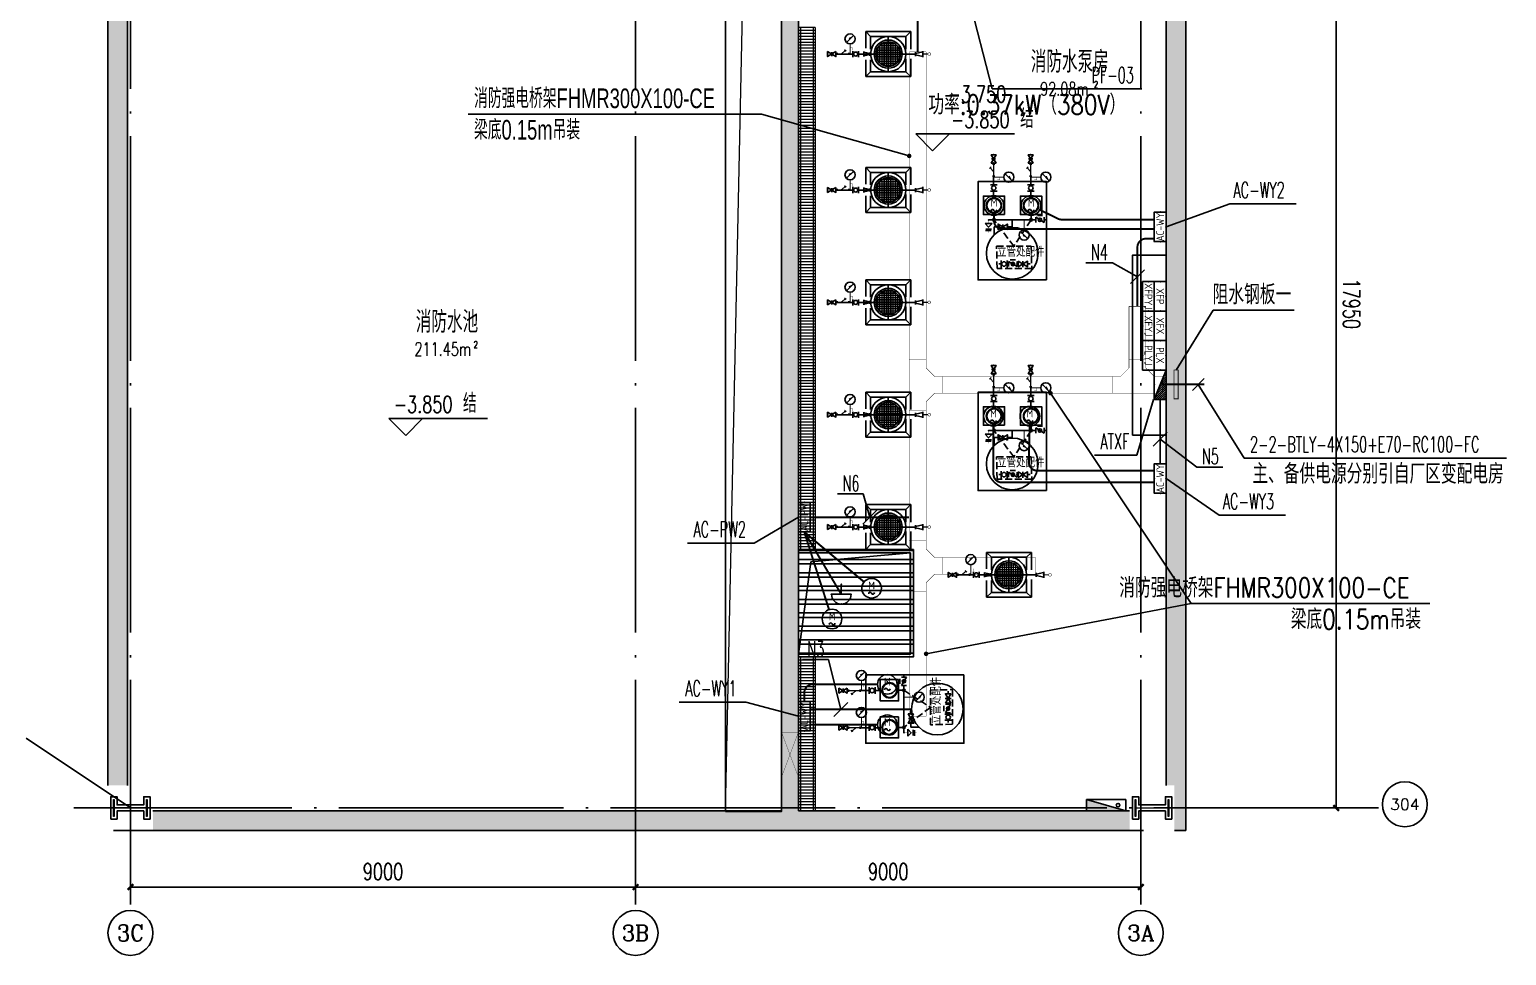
# Model space of a CAD drawing. Extents: x -1396510 to 1250330, y -1892470 to 1623980.
# Drawn here: x -118651 to -92340, y -1328750 to -1312267 of the extents above; entities that cross this region are included whole.
import ezdxf
from ezdxf.enums import TextEntityAlignment as Align

# ---------------------------------------------------------------- set-up
doc = ezdxf.new("R2010")
doc.units = 0
doc.header["$LTSCALE"] = 1000
doc.header["$MEASUREMENT"] = 0
for name, pattern in [('CONTINOUS', [0]), ('DASH', [0.35, 0.25, -0.1]), ('DOTE', [2.42, 2, -0.2, 0.02, -0.2])]:
    doc.linetypes.add(name, pattern=pattern)
doc.layers.get('Defpoints').update_dxf_attribs({"color": 210})
for name, color, linetype in [('0-辅助线', 1, 'Continuous'), ('A-AXIS-D', 1, 'Continuous'), ('A-AXIS-DOTE', 14, 'DOTE'), ('A-AXIS-DP', 126, 'Continuous'), ('A-HATCH-2', 251, 'Continuous'), ('A-WINDOW', 140, 'Continuous'), ('A-防火门窗', 1, 'Continuous'), ('AS-COLN', 6, 'Continuous'), ('CABLETRAY_DIM', 3, 'Continuous'), ('CABLETRAY_FIRE', 1, 'DASH'), ('DIM-照明', 3, 'Continuous'), ('DIM-箱柜', 3, 'Continuous'), ('EQUIP-动力', 3, 'Continuous'), ('EQUIP-箱柜', 3, 'Continuous'), ('EQUIP-通讯', 3, 'Continuous'), ('FM_ZF消防', 1, 'Continuous'), ('SB_ZF消火栓', 10, 'Continuous'), ('SB_ZF消火栓M', 10, 'Continuous'), ('SB_ZF消防', 1, 'Continuous'), ('WIRE-照明', 1, 'Continuous'), ('建-墙-填充', 8, 'Continuous'), ('建-标高', 3, 'Continuous')]:
    doc.layers.add(name, color=color, linetype=linetype)
doc.layers.add('A-WALL-HATCH', color=8, linetype='Continuous', lineweight=13)
doc.layers.add('S-col', color=2, linetype='Continuous', lineweight=0)
doc.layers.add('A-云线2', color=3, linetype='Continuous', plot=False)
doc.styles.add('_TCH_AXIS', font='COMPLEX', dxfattribs={"bigfont": 'GBCBIG'})
doc.styles.add('_TCH_DIM_T3', font='SIMPLEX', dxfattribs={"width": 0.705882, "bigfont": 'GBCBIG'})
doc.styles.add('_TEL_ATTDEF', font='GBENOR', dxfattribs={"width": 0.8, "height": 3, "bigfont": 'GBCBIG'})
doc.styles.add('_TEL_DIM', font='SIMPLEX', dxfattribs={"width": 0.8, "height": 3.5, "bigfont": 'HZTXT'})
doc.styles.add('A-AREA', font='SIMPLEX', dxfattribs={"bigfont": 'GBCBIG'})
doc.styles.add('A-DIM_T3', font='SIMPLEX', dxfattribs={"width": 0.705882, "bigfont": 'GBCBIG'})
doc.styles.add('A-STANDARD', font='SIMPLEX', dxfattribs={"bigfont": 'GBCBIG'})
doc.styles.add('HZTXT5', font='aa.shx', dxfattribs={"width": 0.7, "bigfont": 'hztxt.shx'})
doc.styles.get("Standard").update_dxf_attribs({"font": 'gbenor.shx', "bigfont": 'gbcbig.shx'})
doc.styles.add('TG_LINETYPE', font='SIMPLEX', dxfattribs={"width": 0.8, "height": 3, "bigfont": 'HZTXT'})
doc.linetypes.add('TG_X', pattern='A,1,-0.3,["X",TG_LINETYPE,S=0.1,R=0,X=-0.25,Y=-0.15],0', length=1.3)
doc.dimstyles.new('_TCH_ARCH&&100', dxfattribs={"dimtxt": 297.5, "dimasz": 100, "dimexe": 100, "dimexo": 100, "dimgap": 126.25, "dimtad": 1, "dimdec": 0, "dimzin": 0, "dimdsep": 46, "dimtxsty": '_TCH_DIM_T3', "dimblk": 'ARCHTICK', "dimcen": 0.09, "dimclrt": 7, "dimazin": 2, "dimtfac": 1, "dimtdec": 0, "dimtix": 1, "dimtmove": 2, "dimatfit": 3, "dimfxl": 0, "dimtolj": 1, "dimtzin": 0, "dimarcsym": 0})
doc.dimstyles.new('A-DIM&&100', dxfattribs={"dimtxt": 297.5, "dimasz": 100, "dimexe": 100, "dimexo": 100, "dimgap": 126.25, "dimtad": 1, "dimdec": 0, "dimzin": 0, "dimdsep": 46, "dimtxsty": 'A-DIM_T3', "dimblk": 'ARCHTICK', "dimcen": 0.09, "dimclrt": 7, "dimazin": 2, "dimtfac": 1, "dimtdec": 0, "dimtix": 1, "dimtmove": 2, "dimatfit": 3, "dimfxl": 0, "dimtolj": 1, "dimtzin": 0, "dimarcsym": 0})

# ---------------------------------------------------------------- blocks, each defined once
blk = doc.blocks.new('A$C5D961328')
at = {"layer": 'SB_ZF消火栓'}
blk.add_hatch(color=256, dxfattribs=at).paths.add_polyline_path([(0, 40), (700, 40), (700, 240)])
for p, q in [((700, 240), (0, 240)), ((0, 240), (0, 40)), ((700, 240), (0, 40)), ((0, 40), (700, 40)), ((700, 240), (700, 40))]:
    blk.add_line(p, q, dxfattribs=at)
at = {"layer": 'SB_ZF消火栓', "color": 1}
blk.add_circle((140, 140), 32.5, dxfattribs=at)
blk = doc.blocks.new('we42342343234')
at = {"layer": 'SB_ZF消火栓M', "xscale": -1}
blk.add_blockref('A$C5D961328', (-99120, 582579), dxfattribs=at)
blk = doc.blocks.new('$VALVE$00000597')
at = {"color": 0}
blk.add_line((-93, 357), (93, 543), dxfattribs=at)
blk.add_lwpolyline([(93, 543, 0, 50, 0), (-31, 456, 50, 50, 0)], format="xyseb", dxfattribs=at)
for points, const_width in [([(0, 300), (0, 0)], 30), ([(0, 182), (75, 182), (75, 107)], 7.5)]:
    blk.add_lwpolyline(points, dxfattribs=dict(at, const_width=const_width))
blk.add_circle((0, 450), 150, dxfattribs=at)
blk = doc.blocks.new('$VALVE$00000296')
at = {"color": 0}
for points in [[(-125, 72), (-125, -72), (125, 72), (125, -72), (-125, 72)], [(0, 60), (0, -64)]]:
    blk.add_lwpolyline(points, dxfattribs=at)
for p in [(-125, 0), (125, 0)]:
    blk.add_point(p, dxfattribs=at)
blk = doc.blocks.new('$VALVE$00000447')
at = {"color": 0}
for p, q in [((-82, 0), (-82, 90)), ((-82, 0), (-82, -90)), ((82, 0), (82, 90)), ((82, 0), (82, -90))]:
    blk.add_line(p, q, dxfattribs=at)
blk.add_circle((0, 0), 60.1, dxfattribs=at)
for p in [(-82, 0), (82, 0)]:
    blk.add_point(p, dxfattribs=at)
blk = doc.blocks.new('$VALVE$00000322')
at = {"color": 0}
for p, q in [((4, 216), (-102, 110)), ((-102, 110), (102, 110)), ((87, 272), (-81, 272)), ((-80, 317), (89, 317)), ((102, 110), (4, 216))]:
    blk.add_line(p, q, dxfattribs=at)
at = {"color": 0, "const_width": 8.96}
for points in [[(0, 0), (0, 110)], [(4, 216), (4, 377)]]:
    blk.add_lwpolyline(points, dxfattribs=at)
at = {"color": 0}
blk.add_point((0, 0), dxfattribs=at)
at = {"color": 0, "flags": 9}
for tag in ['YSIZE', 'XSIZE']:
    blk.add_attdef(tag, (0, 110), '', height=0.5, dxfattribs=at)
blk = doc.blocks.new('$VALVE$00000314')
at = {"color": 0}
for p, q in [((-125, -75), (-125, 75)), ((-125, 75), (125, -75)), ((-75, 125), (75, 125)), ((125, -75), (125, 75))]:
    blk.add_line(p, q, dxfattribs=at)
blk.add_circle((0, 0), 50, dxfattribs=at)
for p in [(-125, 0), (125, 0)]:
    blk.add_point(p, dxfattribs=at)
blk.add_solid([(0, 125), (0, 150), (75, 125)], dxfattribs=at)
blk = doc.blocks.new('$VALVE$00000295')
at = {"color": 0}
blk.add_lwpolyline([(-125, 72), (-125, -72), (125, 72), (125, -72), (-125, 72)], dxfattribs=at)
for p in [(-125, 0), (125, 0)]:
    blk.add_point(p, dxfattribs=at)
blk = doc.blocks.new('$VALVE$00000501')
for p, q in [((-175, 32), (-175, -32)), ((175, 32), (175, -32)), ((96, -77), (50, -123))]:
    blk.add_line(p, q)
at = {"const_width": 35}
for points in [[(-175, 0), (175, 0)], [(-52, 0), (73, -100)]]:
    blk.add_lwpolyline(points, dxfattribs=at)
for p in [(-175, -2), (175, -2)]:
    blk.add_point(p)
blk = doc.blocks.new('A$C6FBA1FAC')
at = {"layer": '0-辅助线', "color": 0, "linetype": 'DASH', "ltscale": 0.5}
blk.add_lwpolyline([(1160, 944), (1631, 639), (1160, 284)], dxfattribs=at)
blk.add_lwpolyline([(1631, 947), (2024, 957), (2024, 340), (1631, 330)], close=True, dxfattribs=at)
at = {"layer": 'SB_ZF消防', "color": 0, "linetype": 'TG_X', "ltscale": 0.5}
for p, q in [((1160, 1218), (1160, 1179)), ((170, 938), (150, 938)), ((538, 938), (380, 938)), ((736, 938), (646, 938)), ((1138, 944), (1065, 944)), ((1160, 1029), (1160, 967)), ((1160, 922), (1160, 608)), ((1946, 931), (1946, 883)), ((1160, 608), (1284, 608)), ((1160, 608), (1160, 307)), ((1284, 523), (1284, 608)), ((1946, 716), (1946, 695)), ((1946, 545), (1946, 519)), ((170, 278), (150, 278)), ((538, 278), (380, 278)), ((736, 278), (646, 278)), ((1138, 284), (1065, 284)), ((1284, 357), (1284, 287)), ((1426, 287), (1284, 287)), ((1946, 410), (1946, 372)), ((1160, 262), (1160, 189))]:
    blk.add_line(p, q, dxfattribs=at)
at = {"layer": 'SB_ZF消防', "color": 0, "linetype": 'CONTINOUS'}
blk.add_lwpolyline([(2229, 1220), (479, 1220), (479, 0), (2229, 0)], close=True, dxfattribs=at)
at = {"layer": 'SB_ZF消防', "color": 0, "linetype": 'CONTINOUS', "elevation": -9}
for points in [[(1065, 1134), (1065, 755), (736, 755), (736, 1134)], [(1065, 474), (1065, 95), (736, 95), (736, 474)]]:
    blk.add_lwpolyline(points, close=True, dxfattribs=at)
at = {"layer": 'SB_ZF消防', "color": 0}
for points in [[(1946, 799), (1893, 799)], [(1946, 799), (2000, 799)]]:
    blk.add_lwpolyline(points, dxfattribs=at)
at = {"layer": 'SB_ZF消防', "color": 0, "linetype": 'CONTINOUS'}
for centre, radius in [((903, 944, -9), 136), ((903, 944, -9), 126), ((1754, 610), 460), ((903, 284, -9), 136), ((903, 284, -9), 126)]:
    blk.add_circle(centre, radius, dxfattribs=at)
at = {"layer": 'SB_ZF消防', "color": 0, "linetype": 'TG_X'}
for centre in [(1160, 944), (1946, 799), (1160, 284)]:
    blk.add_circle(centre, 22.5, dxfattribs=at)
at = {"layer": 'FM_ZF消防', "color": 8, "yscale": 0.6, "zscale": 0.6}
for name, p, xscale, rotation in [('$VALVE$00000314', (1160, 1104), 0.6, 90.00000000000001), ('$VALVE$00000597', (1160, 821), -0.6, 270), ('$VALVE$00000314', (1946, 620), 0.6, 90), ('$VALVE$00000322', (1160, 189), 0.6, 269.9999999999999)]:
    blk.add_blockref(name, p, dxfattribs=dict(at, xscale=xscale, rotation=rotation))
at = {"layer": 'SB_ZF消防', "color": 8, "extrusion": (0, 0, -1), "xscale": -0.6000000000058208, "yscale": 0.6000000000058208, "zscale": -0.6000000000058208}
for p in [(-401, 938), (-401, 278)]:
    blk.add_blockref('$VALVE$00000597', p, dxfattribs=at)
at = {"layer": 'SB_ZF消防', "color": 8, "linetype": 'ByBlock', "xscale": -0.6000000000058208, "yscale": 0.6000000000058208, "zscale": 0.6000000000058208}
for p in [(75, 938), (75, 278)]:
    blk.add_blockref('$VALVE$00000296', p, dxfattribs=at)
at = {"layer": 'SB_ZF消防', "color": 0, "linetype": 'Continuous', "xscale": 0.6, "yscale": -0.6, "zscale": 0.6, "rotation": 180.016219414936}
for p in [(275, 938), (275, 278)]:
    blk.add_blockref('$VALVE$00000501', p, dxfattribs=at)
at = {"layer": 'SB_ZF消防', "color": 8, "extrusion": (0, 0, -1)}
for name, p, xscale, yscale, zscale, rotation in [('$VALVE$00000447', (-592, 940), -0.6655000007060895, 0.6655000007060895, -0.6655000007060895, 359.9823166399769), ('$VALVE$00000295', (-1946, 799), -0.6655000007060895, 0.6655000007060895, -0.6655000007060895, 269.9823166399769), ('$VALVE$00000447', (-592, 280), -0.6655000007060895, 0.6655000007060895, -0.6655000007060895, 359.9823166399769), ('$VALVE$00000296', (-1284, 440, -9), -0.6655000019456798, 0.6655000019456798, -0.6655000019456798, 89.98231664000984), ('$VALVE$00000447', (-1946, 464), -0.6655000007060895, 0.6655000007060895, -0.6655000007060895, 269.9823166399769)]:
    blk.add_blockref(name, p, dxfattribs=dict(at, xscale=xscale, yscale=yscale, zscale=zscale, rotation=rotation))
at = {"layer": 'SB_ZF消防', "color": 0, "linetype": 'CONTINOUS'}
blk.add_text('立管处配件', height=168.8, rotation=90, dxfattribs=at).set_placement((1816, 340))
blk = doc.blocks.new('$VALVE$00000486')
at = {"color": 0}
for p, q in [((90, 55), (-90, 16)), ((-90, -48), (-90, 48)), ((90, 72), (90, -72)), ((90, 72), (90, -72)), ((90, -72), (90, 72)), ((90, -55), (-90, -16))]:
    blk.add_line(p, q, dxfattribs=at)
for p in [(-90, 0), (90, 0)]:
    blk.add_point(p, dxfattribs=at)
blk = doc.blocks.new('A$C601508C6')
at = {"layer": 'SB_ZF消防', "linetype": 'ByBlock'}
h = blk.add_hatch(dxfattribs=at)
h.set_pattern_fill('SQUARE', color=0, scale=12.5, angle=-270, style=0)
h.set_pattern_definition([(90, (136137.827, -172778.786), (-19.84375, -5e-09), [19.84375, -19.84375]), (180, (136137.827, -172778.786), (5e-09, -19.84375), [19.84375, -19.84375])])
edge = h.paths.add_edge_path()
edge.add_ellipse((1081, 400), major_axis=(-155, -155), ratio=1, start_angle=135, end_angle=315)
edge.add_ellipse((1081, 400), major_axis=(-155, -155), ratio=1, start_angle=-45, end_angle=135)
at = {"layer": 'SB_ZF消防', "color": 0, "linetype": 'ByBlock'}
for p, q in [((681, 800), (681, 505)), ((768, 712), (681, 800)), ((1481, 800), (681, 800)), ((1393, 712), (1481, 800)), ((1481, 490), (1481, 800)), ((768, 712), (768, 490)), ((768, 712), (1393, 712)), ((1081, 87), (1081, 712)), ((1393, 490), (1393, 712)), ((1568, 400), (643, 400)), ((681, 297), (681, 0)), ((768, 297), (768, 87)), ((1393, 87), (1393, 318)), ((1481, 0), (1481, 318)), ((768, 87), (681, 0)), ((768, 87), (1393, 87)), ((1481, 0), (1393, 87)), ((1481, 0), (681, 0))]:
    blk.add_line(p, q, dxfattribs=at)
at = {"layer": 'SB_ZF消防', "color": 0, "linetype": 'ByBlock', "ltscale": 0.5}
for p, q in [((453, 400), (150, 400)), ((647, 400), (551, 400)), ((756, 400), (831, 400))]:
    blk.add_line(p, q, dxfattribs=at)
at = {"layer": 'SB_ZF消防', "color": 0, "linetype": 'ByBlock', "const_width": 22.5}
for points in [[(1399, 400), (1566, 400)], [(1701, 400), (1788, 400)]]:
    blk.add_lwpolyline(points, dxfattribs=at)
at = {"layer": 'SB_ZF消防', "color": 0, "linetype": 'ByBlock', "const_width": 7.5}
blk.add_lwpolyline([(1813, 375, 1), (1813, 425, 1), (1813, 375, 1)], format="xyb", dxfattribs=at)
at = {"layer": 'SB_ZF消防', "color": 0, "linetype": 'ByBlock'}
for radius in [313, 250, 219]:
    blk.add_circle((1081, 400), radius, dxfattribs=at)
at = {"layer": 'SB_ZF消防', "color": 8, "linetype": 'ByBlock', "extrusion": (0, 0, -1), "xscale": -0.6000000000058209, "yscale": 0.6000000000058209, "zscale": -0.6000000000058209}
blk.add_blockref('$VALVE$00000597', (-401, 400), dxfattribs=at)
at = {"layer": 'SB_ZF消防', "color": 8, "linetype": 'ByBlock', "xscale": -0.6000000000058209, "yscale": 0.6000000000058209, "zscale": 0.6000000000058208}
for name, p in [('$VALVE$00000296', (75, 400)), ('$VALVE$00000447', (502, 400)), ('$VALVE$00000486', (701, 400))]:
    blk.add_blockref(name, p, dxfattribs=at)
at = {"layer": 'SB_ZF消防', "color": 0, "linetype": 'ByBlock', "xscale": 0.6, "yscale": -0.6, "zscale": 0.6}
blk.add_blockref('$VALVE$00000501', (274, 403), dxfattribs=at)
at = {"layer": 'SB_ZF消防', "color": 8, "linetype": 'ByBlock', "xscale": -0.7500000000000002, "yscale": 0.7500000000000002, "zscale": 0.75, "rotation": 180}
blk.add_blockref('$VALVE$00000486', (1633, 400), dxfattribs=at)
blk = doc.blocks.new('_ArchTick')
at = {"color": 0, "linetype": 'ByBlock', "const_width": 0.4}
blk.add_lwpolyline([(-0.5, -0.5), (0.5, 0.5)], dxfattribs=at)
blk = doc.blocks.new('*D5827')
at = {"layer": 'A-AXIS-D', "color": 0, "lineweight": -2, "transparency": 16777216}
for p, q in [((196000, -38700), (196000, -39558)), ((205000, -38700), (205000, -39558)), ((196000, -39458), (205000, -39458))]:
    blk.add_line(p, q, dxfattribs=at)
at = {"layer": 'Defpoints', "color": 0, "transparency": 16777216}
for p in [(196000, -38600), (205000, -38600), (205000, -39458)]:
    blk.add_point(p, dxfattribs=at)
at = {"layer": 'A-AXIS-D', "color": 0, "lineweight": -2, "transparency": 16777216, "xscale": 100, "yscale": 100, "zscale": 100, "rotation": 180}
blk.add_blockref('_ArchTick', (196000, -39458), dxfattribs=at)
at = {"layer": 'A-AXIS-D', "color": 0, "lineweight": -2, "transparency": 16777216, "xscale": 100, "yscale": 100, "zscale": 100}
blk.add_blockref('_ArchTick', (205000, -39458), dxfattribs=at)
at = {"layer": 'A-AXIS-D', "color": 7, "transparency": 16777216, "insert": (200500, -39183), "char_height": 297.5, "attachment_point": 5, "style": '_TCH_DIM_T3'}
blk.add_mtext('\\A1;9000', dxfattribs=at)
blk = doc.blocks.new('*D5828')
at = {"layer": 'A-AXIS-D', "color": 0, "lineweight": -2, "transparency": 16777216}
for p, q in [((205000, -38700), (205000, -39558)), ((214000, -38700), (214000, -39558)), ((205000, -39458), (214000, -39458))]:
    blk.add_line(p, q, dxfattribs=at)
at = {"layer": 'Defpoints', "color": 0, "transparency": 16777216}
for p in [(205000, -38600), (214000, -38600), (214000, -39458)]:
    blk.add_point(p, dxfattribs=at)
at = {"layer": 'A-AXIS-D', "color": 0, "lineweight": -2, "transparency": 16777216, "xscale": 100, "yscale": 100, "zscale": 100, "rotation": 180}
blk.add_blockref('_ArchTick', (205000, -39458), dxfattribs=at)
at = {"layer": 'A-AXIS-D', "color": 0, "lineweight": -2, "transparency": 16777216, "xscale": 100, "yscale": 100, "zscale": 100}
blk.add_blockref('_ArchTick', (214000, -39458), dxfattribs=at)
at = {"layer": 'A-AXIS-D', "color": 7, "transparency": 16777216, "insert": (209500, -39183), "char_height": 297.5, "attachment_point": 5, "style": '_TCH_DIM_T3'}
blk.add_mtext('\\A1;9000', dxfattribs=at)
blk = doc.blocks.new('*D5856')
at = {"layer": 'A-AXIS-D', "color": 0, "lineweight": -2, "transparency": 16777216}
for p, q in [((216564, -20100), (217580, -20100)), ((217480, -20100), (217480, -38050)), ((216564, -38050), (217580, -38050))]:
    blk.add_line(p, q, dxfattribs=at)
at = {"layer": 'Defpoints', "color": 0, "transparency": 16777216}
for p in [(216464, -20100), (216464, -38050), (217480, -38050)]:
    blk.add_point(p, dxfattribs=at)
at = {"layer": 'A-AXIS-D', "color": 0, "lineweight": -2, "transparency": 16777216, "xscale": 100, "yscale": 100, "zscale": 100}
for p, rotation in [((217480, -20100), 90), ((217480, -38050), 270)]:
    blk.add_blockref('_ArchTick', p, dxfattribs=dict(at, rotation=rotation))
at = {"layer": 'A-AXIS-D', "color": 7, "transparency": 16777216, "insert": (217755, -29075), "char_height": 297.5, "attachment_point": 5, "rotation": 270, "style": 'A-DIM_T3'}
blk.add_mtext('\\A1;17950', dxfattribs=at)
blk = doc.blocks.new('_FZH')
at = {"layer": 'A-HATCH-2'}
blk.add_lwpolyline([(-0.437, -0.25), (-0.437, 0.25), (-0.297, 0.25), (-0.297, 0.067), (0.298, 0.067), (0.298, 0.25), (0.438, 0.25), (0.438, -0.25), (0.298, -0.25), (0.298, -0.068), (-0.297, -0.068), (-0.297, -0.25)], close=True, dxfattribs=at)
at = {"layer": 'S-col'}
blk.add_lwpolyline([(-0.375, -0.188), (-0.375, 0.187), (-0.36, 0.187), (-0.36, 0.005), (0.36, 0.005), (0.36, 0.187), (0.375, 0.187), (0.375, -0.188), (0.36, -0.188), (0.36, -0.005), (-0.36, -0.005), (-0.36, -0.188)], close=True, dxfattribs=at)
blk = doc.blocks.new('$LinePat$饰面砖')
at = {"color": 0}
for p, q in [((0, 0), (70, 0)), ((0, 0), (0, -100)), ((17.5, 0), (17.5, -100)), ((35, 0), (35, -100)), ((52.5, 0), (52.5, -100)), ((70, 0), (70, -100)), ((0, -100), (70, -100))]:
    blk.add_line(p, q, dxfattribs=at)
at = {"color": 0, "linetype": 'DASH'}
for p, q in [((0, -12.5), (70, -12.5)), ((0, -87.5), (70, -87.5))]:
    blk.add_line(p, q, dxfattribs=at)
blk = doc.blocks.new('*X124')
at = {"color": 0}
for p, q in [((-247, 0), (-246, 2)), ((-212, 0), (-187, 25)), ((-177, 0), (-128, 49)), ((-141, 0), (-69, 72)), ((-106, 0), (-10, 96)), ((-71, 0), (49, 120)), ((-35, 0), (108, 143)), ((0, 0), (167, 167)), ((35, 0), (226, 190)), ((71, 0), (250, 179)), ((106, 0), (250, 144)), ((141, 0), (250, 109)), ((177, 0), (250, 73)), ((212, 0), (250, 38)), ((247, 0), (250, 3))]:
    blk.add_line(p, q, dxfattribs=at)
blk = doc.blocks.new('$equip$00002939')
for p, q in [((-0.75, 0.6), (-0.75, 0)), ((0.75, 0.6), (-0.75, 0.6)), ((-0.75, 0), (0.75, 0.6)), ((-0.75, 0), (0.75, 0)), ((0.75, 0), (0.75, 0.6))]:
    blk.add_line(p, q)
at = {"const_width": 0.0571}
blk.add_lwpolyline([(-0.75, 0.6), (-0.75, 0), (0.75, 0), (0.75, 0.6), (-0.75, 0.6), (-0.75, 0)], dxfattribs=at)
for p in [(-0.75, 0.3), (0, 0.6), (0, 0), (0.75, 0.3)]:
    blk.add_point(p)
blk.add_solid([(-0.75, 0), (0.75, 0), (0.75, 0.6)])
at = {"xscale": 0.00300000000061118, "yscale": 0.00300000000061118, "zscale": 0.00300000000061118}
blk.add_blockref('*X124', (0, 0), dxfattribs=at)
at = {"color": 7, "style": '_TEL_DIM', "flags": 1}
for tag in ['A', 'REMARK']:
    blk.add_attdef(tag, text='', height=0.00002, dxfattribs=at).set_placement((0, 0), align=Align.MIDDLE_CENTER)
blk = doc.blocks.new('$equip$00002702')
for p, q in [((-0.75, 0.6), (-0.75, 0)), ((0.75, 0.6), (-0.75, 0.6)), ((-0.75, 0), (0.75, 0)), ((0.75, 0), (0.75, 0.6))]:
    blk.add_line(p, q)
at = {"const_width": 0.04}
blk.add_lwpolyline([(-0.75, 0.6), (-0.75, 0), (0.75, 0), (0.75, 0.6), (-0.75, 0.6), (-0.75, 0)], dxfattribs=at)
for p in [(-0.75, 0.3), (0, 0.6), (0, 0), (0.75, 0.3)]:
    blk.add_point(p)
at = {"color": 7}
blk.add_attdef('$TEXT$', text='', height=0.5, dxfattribs=at).set_placement((0, 0.3), align=Align.MIDDLE_CENTER)
at = {"color": 7, "style": '_TEL_DIM', "flags": 1}
for tag in ['A', 'REMARK']:
    blk.add_attdef(tag, text='', height=0.00002, dxfattribs=at).set_placement((0, 0), align=Align.MIDDLE_CENTER)
blk = doc.blocks.new('$equip$00002708')
for p, q in [((-0.75, 0.6), (-0.75, 0)), ((0.75, 0.6), (-0.75, 0.6)), ((-0.75, 0), (0.75, 0)), ((0.75, 0), (0.75, 0.6))]:
    blk.add_line(p, q)
at = {"const_width": 0.0571}
blk.add_lwpolyline([(-0.75, 0.6), (-0.75, 0), (0.75, 0), (0.75, 0.6), (-0.75, 0.6), (-0.75, 0)], dxfattribs=at)
for p in [(-0.75, 0.3), (0, 0.6), (0, 0), (0.75, 0.3)]:
    blk.add_point(p)
at = {"color": 7, "style": '_TEL_DIM', "flags": 1}
for tag in ['REMARK', 'A']:
    blk.add_attdef(tag, text='', height=0.4, dxfattribs=at).set_placement((0, 0), align=Align.MIDDLE_CENTER)
at = {"color": 7, "style": '_TEL_DIM'}
blk.add_attdef('$TEXT$', text='', height=0.4, dxfattribs=at).set_placement((0, 0.3), align=Align.MIDDLE_CENTER)
blk = doc.blocks.new('$equip$00002557')
for p, q in [((-0.5, 0.5), (0.5, 0.5)), ((0, 0), (0, 0.5))]:
    blk.add_line(p, q)
at = {"const_width": 0.0571}
blk.add_lwpolyline([(0, 0.5), (0, 0)], dxfattribs=at)
blk.add_arc((0, 0.5), 0.5, 0, 180)
for p in [(0, 1), (-0.5, 0.5), (0, 0), (0.5, 0.5)]:
    blk.add_point(p)
at = {"color": 7, "style": '_TEL_DIM', "flags": 1}
blk.add_attdef('A', text='', height=0.00002, dxfattribs=at).set_placement((0, 0), align=Align.MIDDLE_CENTER)
blk = doc.blocks.new('$equip$00002875')
at = {"const_width": 0.0571}
blk.add_lwpolyline([(0, 0.5, -1), (0, -0.5, -1), (0, 0.5, 0.021884)], format="xyb", dxfattribs=at)
blk.add_circle((0, 0), 0.5)
for centre, radius, start, end in [((-0.073, -0.273), 0.0768, 17.22719, 184.21643), ((0.073, -0.227), 0.0769, 197.25914, 5.11794)]:
    blk.add_arc(centre, radius, start, end)
at = {"color": 7, "style": '_TEL_DIM'}
blk.add_attdef('$TEXT$', text='', height=0.4, dxfattribs=at).set_placement((0.001, 0.137), align=Align.MIDDLE_CENTER)
at = {"color": 7, "style": '_TEL_DIM', "flags": 1}
for tag in ['A', 'REMARK']:
    blk.add_attdef(tag, text='', height=0.00002, dxfattribs=at).set_placement((0, 0), align=Align.MIDDLE_CENTER)
blk = doc.blocks.new('世赫3#厂房一层0821')
at = {"layer": 'A-HATCH-2'}
h = blk.add_hatch(dxfattribs=at)
h.set_pattern_fill('ANSI32', color=8, scale=50, angle=135)
h.set_pattern_definition([(180, (381554.18, -893630.89), (-1e-14, -238.125), []), (180, (381474.8, -893551.5), (-1e-14, -238.125), [])])
h.paths.add_polyline_path([(209950, -33450.9), (207900, -33455.9), (207900, -35365.9), (209950, -35360.9)])
at = {"layer": '建-墙-填充'}
for points in [[(214450, -37650), (214600, -37650), (214600, -38450), (214800, -38450), (214800, -19700.1), (214600, -19700.1), (214600, -20500.1), (214450, -20500.1)], [(195600, -37650), (195950, -37650), (195950, -20500.1), (195600, -20500.1)], [(207900, -22990), (207600, -22990), (207600, -38100.9), (207750, -38217.6), (207900, -38100.9)], [(196400, -38100.9), (196400, -38450), (195700.6, -38450), (195700, -38450.9), (207750, -38450.9), (207750, -38217.6), (207600, -38100.9)], [(214050, -38450), (213800, -38450), (213800, -38100.9), (207900, -38100.9), (207750, -38217.6), (207750, -38450.9), (214050, -38450.9)]]:
    blk.add_hatch(color=256, dxfattribs=at).paths.add_polyline_path(points)
at = {"layer": 'A-AXIS-D'}
for centre in [(218703.7, -37985.7), (196000, -40276.3), (205000, -40276.3), (214000, -40276.3)]:
    blk.add_circle(centre, 400, dxfattribs=at)
at = {"layer": 'A-AXIS-DOTE', "color": 8, "ltscale": 2}
for p, q in [((165996, -17950), (196000, -38050)), ((218234.2, -38050), (194994.2, -38050))]:
    blk.add_line(p, q, dxfattribs=at)
for points in [[(196000, -39770), (196000, -16810)], [(205000, -39770), (205000, -16810)], [(214000, -39770), (214000, -16810)]]:
    blk.add_lwpolyline(points, dxfattribs=at)
at = {"layer": 'A-AXIS-DP', "color": 8}
blk.add_lwpolyline([(207900, -33450.9), (209950, -33450.9), (209950, -35360.9), (207900, -35360.9)], close=True, dxfattribs=at)
at = {"layer": 'A-HATCH-2', "color": 8}
blk.add_lwpolyline([(207900, -35310.9), (208124.2, -33670.9), (209900, -33510.9)], dxfattribs=at)
at = {"layer": 'A-WALL-HATCH'}
blk.add_lwpolyline([(206600, -38110.9), (206917.9, -23317.7), (207600, -23100)], dxfattribs=at)
at = {"layer": 'A-WINDOW', "color": 8}
blk.add_lwpolyline([(209950, -33450.9), (207900, -33455.9), (207900, -35365.9), (209950, -35360.9)], close=True, dxfattribs=at)
at = {"layer": 'A-WINDOW', "color": 8, "const_width": 5}
blk.add_lwpolyline([(207600, -37500), (207900, -37500), (207900, -36700), (207600, -36700)], close=True, dxfattribs=at)
for points in [[(207600, -36700), (207900, -37500)], [(207600, -37500), (207900, -36700)]]:
    blk.add_lwpolyline(points, dxfattribs=at)
at = {"layer": 'AS-COLN', "color": 8}
for p, q in [((214800, -19700.1), (214800, -38450)), ((195600, -20500.1), (195600, -37650)), ((195950, -20500.1), (195950, -37650)), ((214450, -20500.1), (214450, -37650)), ((207600, -22990), (207600, -38100.9)), ((207900, -22990), (207900, -38100.9)), ((207600, -38100.9), (196400, -38100.9)), ((213800, -38100.9), (207900, -38100.9)), ((195700, -38450.9), (195700.6, -38450)), ((207750, -38450.9), (195700, -38450.9)), ((214050, -38450.9), (207750, -38450.9)), ((214050, -38450.9), (214050, -38450)), ((214800, -38450), (214600, -38450))]:
    blk.add_line(p, q, dxfattribs=at)
for points in [[(206600, -38110.9), (207600, -38110.9), (207600, -23100), (206600, -23100)], [(209900, -33510.9), (207900, -33510.9), (207900, -35310.9), (209900, -35310.9)]]:
    blk.add_lwpolyline(points, close=True, dxfattribs=at)
at = {"layer": '建-标高', "color": 8}
for p, q in [((210290, -26350), (209990, -26050)), ((209990, -26050), (211750, -26050)), ((210290, -26350), (210590, -26050)), ((200903.6, -31420), (200603.6, -31120)), ((200603.6, -31120), (202363.6, -31120)), ((200903.6, -31420), (201203.6, -31120))]:
    blk.add_line(p, q, dxfattribs=at)
at = {"layer": 'A-WALL-HATCH', "yscale": 3, "zscale": 3}
for p, xscale, rotation in [((208200, -24156.7), 3.019102133014555, 270.0001690309123), ((208200, -24368), 3.019102133014555, 270.0001690309123), ((208200, -24579.4), 3.019102133014555, 270.0001690309123), ((208200, -24790.7), 3.019102133014555, 270.0001690309123), ((208200, -25002), 3.019102133014555, 270.0001690309123), ((208200, -25213.4), 3.019102133014555, 270.0001690309123), ((208200, -25424.7), 3.019102133014555, 270.0001690309123), ((208200, -25636), 3.019102133014555, 270.0001690309123), ((208200, -25847.4), 3.019102133014555, 270.0001690309123), ((208200, -26058.7), 3.019102133014555, 270.0001690309123), ((208200, -26270.1), 3.019102133014555, 270.0001690309123), ((208200, -26481.4), 3.019102133014555, 270.0001690309123), ((208200, -26692.7), 3.019102133014555, 270.0001690309123), ((208200, -26904.1), 3.019102133014555, 270.0001690309123), ((208200, -27115.4), 3.019102133014555, 270.0001690309123), ((208200, -27326.7), 3.019102133014555, 270.0001690309123), ((208200, -27538.1), 3.019102133014555, 270.0001690309123), ((208200, -27749.4), 3.019102133014555, 270.0001690309123), ((208200, -27960.8), 3.019102133014555, 270.0001690309123), ((208200, -28172.1), 3.019102133014555, 270.0001690309123), ((208200, -28383.4), 3.019102133014555, 270.0001690309123), ((208200, -28594.8), 3.019102133014555, 270.0001690309123), ((208200, -28806.1), 3.019102133014555, 270.0001690309123), ((208200, -29017.4), 3.019102133014555, 270.0001690309123), ((208200, -29228.8), 3.019102133014555, 270.0001690309123), ((208200, -29440.1), 3.019102133014555, 270.0001690309123), ((208200, -29651.5), 3.019102133014555, 270.0001690309123), ((208200, -29862.8), 3.019102133014555, 270.0001690309123), ((208200, -30074.1), 3.019102133014555, 270.0001690309123), ((208200, -30285.5), 3.019102133014555, 270.0001690309123), ((208200, -30496.8), 3.019102133014555, 270.0001690309123), ((208200, -30708.1), 3.019102133014555, 270.0001690309123), ((208200, -30919.5), 3.019102133014555, 270.0001690309123), ((208200, -31130.8), 3.019102133014555, 270.0001690309123), ((208200, -31342.1), 3.019102133014555, 270.0001690309123), ((208200, -31553.5), 3.019102133014555, 270.0001690309123), ((208200, -31764.8), 3.019102133014555, 270.0001690309123), ((208200, -31976.2), 3.019102133014555, 270.0001690309123), ((208200, -32187.5), 3.019102133014555, 270.0001690309123), ((208200, -32398.8), 3.019102133014555, 270.0001690309123), ((208200, -32610.2), 3.019102133014555, 270.0001690309123), ((208200, -32821.5), 3.019102133014555, 270.0001690309123), ((208200, -33032.8), 3.019102133014555, 270.0001690309123), ((208200, -33244.2), 3.019102133014555, 270.0001690309123), ((208200, -35365.5), 3.005896639420585, 270.0001690309121), ((208200, -35575.9), 3.005896639420585, 270.0001690309121), ((208200, -35786.3), 3.005896639420585, 270.0001690309121), ((208200, -35996.8), 3.005896639420585, 270.0001690309121), ((208200, -36207.2), 3.005896639420585, 270.0001690309121), ((208200, -36417.6), 3.005896639420585, 270.0001690309121), ((208200, -36628), 3.005896639420585, 270.0001690309121), ((208200, -36838.4), 3.005896639420585, 270.0001690309121), ((208200, -37048.8), 3.005896639420585, 270.0001690309121), ((208200, -37259.2), 3.005896639420585, 270.0001690309121), ((208200, -37469.6), 3.005896639420585, 270.0001690309121), ((208200, -37680.1), 3.005896639420585, 270.0001690309121), ((208200, -37890.5), 3.005896639420585, 270.0001690309121)]:
    blk.add_blockref('$LinePat$饰面砖', p, dxfattribs=dict(at, xscale=xscale, rotation=rotation))
at = {"layer": 'AS-COLN', "color": 8, "xscale": 800, "yscale": 800, "zscale": 800}
for p in [(196000, -38050), (214200, -38050)]:
    blk.add_blockref('_FZH', p, dxfattribs=at)
at = {"layer": 'SB_ZF消火栓'}
blk.add_blockref('we42342343234', (312854.2, -620720), dxfattribs=at)
at = {"layer": 'SB_ZF消防', "color": 8}
for name, p in [('A$C601508C6', (208419.2, -25030)), ('A$C601508C6', (208419.2, -27450)), ('A$C601508C6', (208419.2, -29450)), ('A$C601508C6', (208419.2, -31450)), ('A$C601508C6', (208419.2, -33450)), ('A$C601508C6', (210569.2, -34300)), ('A$C6FBA1FAC', (208621.1, -36900))]:
    blk.add_blockref(name, p, dxfattribs=at)
at = {"layer": 'SB_ZF消防', "color": 8, "rotation": 270}
for p in [(211100, -26420.9), (211100, -30171.1)]:
    blk.add_blockref('A$C6FBA1FAC', p, dxfattribs=at)
at = {"layer": 'A-AXIS-D', "color": 7, "style": '_TCH_AXIS'}
for s, height, p, p2 in [('304', 199.75, (218442.2, -38085.6), (218965.3, -38085.6)), ('3C', 294.28, (195761.8, -40423.4), (196238.2, -40423.4)), ('3B', 282.17, (204758.1, -40417.3), (205241.9, -40417.3)), ('3A', 276.42, (213756.5, -40414.5), (214243.5, -40414.5))]:
    blk.add_text(s, height=height, dxfattribs=at).set_placement(p, p2, align=Align.FIT)
at = {"layer": 'A-防火门窗', "color": 8, "style": 'A-AREA'}
for s, p in [('消防水泵房', (212039.7, -24960)), ('消防水池', (201083.9, -29590.1))]:
    blk.add_text(s, height=385.82, dxfattribs=at).set_placement(p)
at = {"layer": 'A-防火门窗', "color": 8, "style": 'A-AREA', "width": 0.705882}
for s, height, p in [('92.08m', 238, (212206.2, -25369.5)), ('2', 119, (213166.2, -25229.5)), ('211.45m', 238, (201059.8, -29999.6)), ('2', 119, (202115.8, -29859.6))]:
    blk.add_text(s, height=height, dxfattribs=at).set_placement(p)
at = {"layer": '建-标高', "color": 7, "style": 'A-STANDARD', "width": 0.705882}
for s, p in [('-3.750', (210560, -25490)), ('-3.850', (210620, -25945)), ('-3.850', (200694.2, -31015))]:
    blk.add_text(s, height=297.5, dxfattribs=at).set_placement(p)
at = {"layer": '建-标高', "color": 7, "style": 'A-STANDARD'}
for p in [(211850, -25945), (201924.2, -31015)]:
    blk.add_text('结', height=337.6, dxfattribs=at).set_placement(p)
at = {"layer": 'A-AXIS-D'}
dim = blk.add_linear_dim(base=(217480, -38050), p1=(216464.2, -20100), p2=(216464.2, -38050), angle=270, dimstyle='A-DIM&&100', dxfattribs=at)
dim.commit()
dim.dimension.update_dxf_attribs({"geometry": '*D5856', "text_midpoint": (217755, -29075), "dimtype": 161, "text_rotation": 270})
for base, p1, p2, picture, middle in [((205000, -39458), (196000, -38600), (205000, -38600), '*D5827', (200500, -39183)), ((214000, -39458), (205000, -38600), (214000, -38600), '*D5828', (209500, -39183))]:
    dim = blk.add_linear_dim(base=base, p1=p1, p2=p2, angle=0, dimstyle='_TCH_ARCH&&100', dxfattribs=at)
    dim.commit()
    dim.dimension.update_dxf_attribs({"geometry": picture, "text_midpoint": middle, "dimtype": 161})

msp = doc.modelspace()

# ---------------------------------------------------------------- linework, layer by layer
at = {"layer": 'CABLETRAY_DIM'}
for p, q in [((-105612.8, -1313771.4), (-110838.4, -1313771.4)), ((-102980, -1314517.5), (-105612.8, -1313771.4))]:
    msp.add_line(p, q, dxfattribs=at)
at = {"layer": 'CABLETRAY_DIM', "color": 1}
for p, q in [((-100462.2, -1318741.6), (-97959.8, -1322484.3)), ((-102680, -1323381.3), (-97959.8, -1322484.3)), ((-97959.8, -1322484.3), (-93707.8, -1322484.3))]:
    msp.add_line(p, q, dxfattribs=at)
at = {"layer": 'CABLETRAY_DIM', "const_width": 40}
msp.add_lwpolyline([(-102960.8, -1314522.9, 1), (-102999.2, -1314512, 1)], format="xyb", close=True, dxfattribs=at)
at = {"layer": 'CABLETRAY_DIM', "color": 1, "const_width": 40}
for points in [[(-100473.3, -1318725, 1), (-100451.1, -1318758.2, 1)], [(-102699.6, -1323385.1, 1), (-102660.4, -1323377.6, 1)]]:
    msp.add_lwpolyline(points, format="xyb", close=True, dxfattribs=at)
at = {"layer": 'CABLETRAY_FIRE', "const_width": 7.5}
for points in [[(-102980, -1318141.6), (-102980, -1312664)], [(-102980, -1312664), (-102680, -1312664)], [(-102680, -1312664), (-102680, -1318141.6)], [(-99064.1, -1317194), (-98764.1, -1317194)], [(-99064.1, -1318141.6), (-99064.1, -1317194)], [(-98764.1, -1317194), (-98764.1, -1318141.6)], [(-102680, -1318141.6), (-102980, -1318141.6)], [(-102980, -1318141.6), (-102980, -1319041.6)], [(-102680, -1318141.6), (-102980, -1318141.6)], [(-102680, -1318291.6), (-102680, -1318141.6)], [(-98764.1, -1318141.6), (-99064.1, -1318141.6)], [(-98764.1, -1318141.6), (-99064.1, -1318141.6)], [(-99064.1, -1318141.6), (-99064.1, -1318291.6)], [(-98764.1, -1318291.6), (-98764.1, -1318141.6)], [(-102530, -1318441.6), (-102680, -1318291.6)], [(-102380, -1318441.6), (-102530, -1318441.6)], [(-102380, -1318741.6), (-102380, -1318441.6)], [(-102380, -1318441.6), (-99364.1, -1318441.6)], [(-102380, -1318741.6), (-102380, -1318441.6)], [(-99214.1, -1318441.6), (-99364.1, -1318441.6)], [(-99364.1, -1318441.6), (-99364.1, -1318741.6)], [(-99364.1, -1318441.6), (-99364.1, -1318741.6)], [(-99064.1, -1318291.6), (-99214.1, -1318441.6)], [(-98614.1, -1318441.6), (-98764.1, -1318291.6)], [(-98464.1, -1318441.6), (-98614.1, -1318441.6)], [(-98464.1, -1318741.6), (-98464.1, -1318441.6)], [(-102680, -1318891.6), (-102530, -1318741.6)], [(-102680, -1319041.6), (-102680, -1318891.6)], [(-102530, -1318741.6), (-102380, -1318741.6)], [(-99364.1, -1318741.6), (-102380, -1318741.6)], [(-99364.1, -1318741.6), (-98464.1, -1318741.6)], [(-102980, -1321364), (-102980, -1319041.6)], [(-102980, -1319041.6), (-102680, -1319041.6)], [(-102980, -1319041.6), (-102680, -1319041.6)], [(-102680, -1319041.6), (-102680, -1321364)], [(-102980, -1321364), (-102980, -1322264)], [(-102680, -1321364), (-102980, -1321364)], [(-102680, -1321364), (-102980, -1321364)], [(-102680, -1321514), (-102680, -1321364)], [(-102530, -1321664), (-102680, -1321514)], [(-102380, -1321664), (-102530, -1321664)], [(-102380, -1321964), (-102380, -1321664)], [(-102380, -1321664), (-100730, -1321664)], [(-102380, -1321964), (-102380, -1321664)], [(-100730, -1321664), (-100730, -1321964)], [(-102680, -1322114), (-102530, -1321964)], [(-102680, -1322264), (-102680, -1322114)], [(-102530, -1321964), (-102380, -1321964)], [(-100730, -1321964), (-102380, -1321964)], [(-102980, -1324495.3), (-102980, -1322264)], [(-102980, -1322264), (-102680, -1322264)], [(-102980, -1322264), (-102680, -1322264)], [(-102680, -1322264), (-102680, -1324495.3)], [(-102680, -1324495.3), (-102980, -1324495.3)]]:
    msp.add_lwpolyline(points, dxfattribs=at)
at = {"layer": 'DIM-照明'}
for p, q in [((-98790.3, -1316543.2), (-99037.8, -1316790.7)), ((-97936.1, -1318690), (-97723.9, -1318477.9)), ((-97830, -1318584), (-97010, -1319896.4)), ((-98385.4, -1319436.3), (-98632.9, -1319683.7)), ((-97010, -1319896.4), (-92340, -1319896.4)), ((-103556.3, -1320824.6), (-103803.7, -1321072)), ((-104076.3, -1324247.8), (-104323.7, -1324495.3))]:
    msp.add_line(p, q, dxfattribs=at)
for points in [[(-99360, -1316420), (-99831, -1316420)], [(-98914.1, -1316667), (-99360, -1316420)], [(-98509.1, -1319560), (-97853.7, -1320054.9)], [(-97853.7, -1320054.9), (-97390.7, -1320054.9)], [(-103800, -1320534), (-104255, -1320534)], [(-103680, -1320948.3), (-103800, -1320534)], [(-104420, -1323484), (-104883, -1323484)], [(-104200, -1324371.5), (-104420, -1323484)]]:
    msp.add_lwpolyline(points, dxfattribs=at)
at = {"layer": 'DIM-箱柜'}
for p, q in [((-102000, -1311384), (-101500, -1313324)), ((-101500, -1313324), (-98837.2, -1313324)), ((-98404.2, -1315780), (-97270, -1315370)), ((-97270, -1315370), (-96084.3, -1315370)), ((-98227, -1318328), (-97564.5, -1317264)), ((-97564.5, -1317264), (-96120.4, -1317264)), ((-98628.1, -1318853.9), (-98925.5, -1319844)), ((-98925.5, -1319844), (-99680.9, -1319844)), ((-98404.2, -1320260), (-97460, -1320910)), ((-104954.2, -1320948.3), (-105744.3, -1321409.7)), ((-97460, -1320910), (-96274.3, -1320910)), ((-105744.3, -1321409.7), (-106930, -1321409.7)), ((-105890, -1324240), (-107075.7, -1324240)), ((-104954.1, -1324491.5), (-105890, -1324240))]:
    msp.add_line(p, q, dxfattribs=at)
at = {"layer": 'EQUIP-箱柜'}
msp.add_lwpolyline([(-99004.2, -1319486.5), (-99004.2, -1316286.5), (-98404.2, -1316286.5), (-98404.2, -1319486.5)], close=True, dxfattribs=at)
at = {"layer": 'WIRE-照明', "linetype": 'Continuous', "const_width": 35}
for points in [[(-102830, -1312664), (-102830, -1311429)], [(-101470, -1315670), (-101470, -1315573.9)], [(-100652.9, -1315476.2), (-100331.3, -1315634.6)], [(-101320, -1315820), (-98614.2, -1315820)], [(-100265.1, -1315650), (-98614.2, -1315650)], [(-98764.1, -1315990), (-98614.2, -1315990)], [(-98914.1, -1317194), (-98914.1, -1316140)], [(-97720.3, -1318584), (-98483, -1318584)], [(-98509.1, -1319997.5), (-98509.1, -1318853.9)], [(-104744.2, -1320948.3), (-102980, -1320948.3)], [(-104849.2, -1321212.5), (-104190, -1322320.8)], [(-104849.2, -1321212.5), (-103784.4, -1322101.5)], [(-104849.2, -1321212.5), (-104408.2, -1322593.8)], [(-104699.1, -1323924), (-103545, -1323924)], [(-104849.1, -1324229), (-104849.1, -1324074)], [(-104744.1, -1324371.5), (-102980, -1324371.5)], [(-104744.1, -1324644), (-103545, -1324644)]]:
    msp.add_lwpolyline(points, dxfattribs=at)
for points in [[(-101470, -1315670, 0.4142136), (-101320, -1315820)], [(-100331.3, -1315634.6, 0.1148865), (-100265.1, -1315650)], [(-98764.1, -1315990, 0.4142136), (-98914.1, -1316140)], [(-104699.1, -1323924, 0.4142136), (-104849.1, -1324074)]]:
    msp.add_lwpolyline(points, format="xyb", dxfattribs=at)
at = {"layer": 'WIRE-照明', "color": 6, "linetype": 'Continuous', "const_width": 15}
msp.add_lwpolyline([(-98190, -1318328), (-98190, -1318840), (-98264, -1318840), (-98264, -1318328)], close=True, dxfattribs=at)
at = {"layer": 'WIRE-照明', "linetype": 'Continuous', "const_width": 35, "elevation": -9.2}
for points in [[(-101479.5, -1320180), (-101479.5, -1319325.7)], [(-100848.7, -1319966.5), (-100833.7, -1319325.6)], [(-100698.8, -1320120), (-98614.2, -1320120)], [(-101329.5, -1320330), (-98614.2, -1320330)]]:
    msp.add_lwpolyline(points, dxfattribs=at)
for points in [[(-100848.7, -1319966.5, 0.4211114), (-100698.8, -1320120)], [(-101479.5, -1320180, 0.4142136), (-101329.5, -1320330)]]:
    msp.add_lwpolyline(points, format="xyb", dxfattribs=at)

# ---------------------------------------------------------------- block references
at = {"layer": 'A-云线2'}
msp.add_blockref('世赫3#厂房一层0821', (-312854.2, -1288074), dxfattribs=at)
at = {"layer": 'EQUIP-动力'}
ref = msp.add_blockref('$equip$00002875', (-101470, -1315398.9), dxfattribs=dict(at, xscale=350, yscale=350, zscale=350))
ref.add_attrib('$TEXT$', 'M', dxfattribs={"layer": '0', "color": 7, "height": 140, "style": '_TEL_ATTDEF'}).set_placement((-101469.6, -1315350.9), align=Align.MIDDLE_CENTER)
ref = msp.add_blockref('$equip$00002875', (-100809.9, -1315398.9), dxfattribs=dict(at, xscale=350, yscale=350, zscale=350))
ref.add_attrib('$TEXT$', 'M', dxfattribs={"layer": '0', "color": 7, "height": 140, "style": '_TEL_ATTDEF'}).set_placement((-100809.5, -1315350.9), align=Align.MIDDLE_CENTER)
ref = msp.add_blockref('$equip$00002875', (-101479.5, -1319150.7, -9.2), dxfattribs=dict(at, xscale=350, yscale=350, zscale=350))
ref.add_attrib('$TEXT$', 'M', dxfattribs={"layer": '0', "color": 7, "height": 140, "style": '_TEL_ATTDEF'}).set_placement((-101479.2, -1319102.6, -9.2), align=Align.MIDDLE_CENTER)
ref = msp.add_blockref('$equip$00002875', (-100829.5, -1319150.7, -9.2), dxfattribs=dict(at, xscale=350, yscale=350, zscale=350))
ref.add_attrib('$TEXT$', 'M', dxfattribs={"layer": '0', "color": 7, "height": 140, "style": '_TEL_ATTDEF'}).set_placement((-100829.2, -1319102.6, -9.2), align=Align.MIDDLE_CENTER)
ref = msp.add_blockref('$equip$00002875', (-103650, -1322213.7), dxfattribs=dict(at, xscale=350, yscale=350, zscale=350))
ref.add_attrib('$TEXT$', 'M', dxfattribs={"layer": '0', "color": 7, "height": 140, "style": '_TEL_ATTDEF'}).set_placement((-103649.7, -1322165.6), align=Align.MIDDLE_CENTER)
ref = msp.add_blockref('$equip$00002875', (-104355, -1322760.5), dxfattribs=dict(at, xscale=350, yscale=350, zscale=350))
ref.add_attrib('$TEXT$', 'M', dxfattribs={"layer": '0', "color": 7, "height": 140, "style": '_TEL_ATTDEF'}).set_placement((-104354.6, -1322712.5), align=Align.MIDDLE_CENTER)
ref = msp.add_blockref('$equip$00002875', (-103370, -1323924), dxfattribs=dict(at, xscale=350, yscale=350, zscale=350))
ref.add_attrib('$TEXT$', 'M', dxfattribs={"layer": '0', "color": 7, "height": 140, "style": '_TEL_ATTDEF'}).set_placement((-103369.6, -1323875.9), align=Align.MIDDLE_CENTER)
ref = msp.add_blockref('$equip$00002875', (-103370, -1324644), dxfattribs=dict(at, xscale=350, yscale=350, zscale=350))
ref.add_attrib('$TEXT$', 'M', dxfattribs={"layer": '0', "color": 7, "height": 140, "style": '_TEL_ATTDEF'}).set_placement((-103369.6, -1324595.9), align=Align.MIDDLE_CENTER)
at = {"layer": 'EQUIP-箱柜'}
ref = msp.add_blockref('$equip$00002708', (-98404.2, -1315780), dxfattribs=dict(at, xscale=350, yscale=350, zscale=350, rotation=90))
ref.add_attrib('$TEXT$', 'AC-WY', dxfattribs={"layer": '0', "color": 7, "height": 140, "rotation": 90, "style": '_TEL_ATTDEF'}).set_placement((-98509.2, -1315780), align=Align.MIDDLE_CENTER)
ref = msp.add_blockref('$equip$00002702', (-98614.1, -1317017.6), dxfattribs=dict(at, xscale=349.777918665, yscale=349.777918665, zscale=349.777918665, rotation=89.99999999999993))
ref.add_attrib('$TEXT$', 'XFPYJ', dxfattribs={"layer": '0', "color": 7, "height": 139.91, "rotation": 270, "style": '_TEL_ATTDEF'}).set_placement((-98719, -1317017.6), align=Align.MIDDLE_CENTER)
ref = msp.add_blockref('$equip$00002702', (-98404.2, -1317017.6), dxfattribs=dict(at, xscale=349.777918665, yscale=349.777918665, zscale=349.777918665, rotation=89.99999999999993))
ref.add_attrib('$TEXT$', 'XFP', dxfattribs={"layer": '0', "color": 7, "height": 139.91, "rotation": 270, "style": '_TEL_ATTDEF'}).set_placement((-98509.1, -1317017.6), align=Align.MIDDLE_CENTER)
ref = msp.add_blockref('$equip$00002702', (-98614.1, -1317542.3), dxfattribs=dict(at, xscale=349.777918665, yscale=349.777918665, zscale=349.777918665, rotation=89.99999999999993))
ref.add_attrib('$TEXT$', 'XFYJ', dxfattribs={"layer": '0', "color": 7, "height": 139.91, "rotation": 270, "style": '_TEL_ATTDEF'}).set_placement((-98719, -1317542.3), align=Align.MIDDLE_CENTER)
ref = msp.add_blockref('$equip$00002702', (-98404.2, -1317542.3), dxfattribs=dict(at, xscale=349.777918665, yscale=349.777918665, zscale=349.777918665, rotation=89.99999999999993))
ref.add_attrib('$TEXT$', 'XFX', dxfattribs={"layer": '0', "color": 7, "height": 139.91, "rotation": 270, "style": '_TEL_ATTDEF'}).set_placement((-98509.1, -1317542.3), align=Align.MIDDLE_CENTER)
ref = msp.add_blockref('$equip$00002702', (-98614.1, -1318066.9), dxfattribs=dict(at, xscale=349.777918665, yscale=349.777918665, zscale=349.777918665, rotation=89.99999999999993))
ref.add_attrib('$TEXT$', 'PLYJ', dxfattribs={"layer": '0', "color": 7, "height": 139.91, "rotation": 270, "style": '_TEL_ATTDEF'}).set_placement((-98719, -1318066.9), align=Align.MIDDLE_CENTER)
ref = msp.add_blockref('$equip$00002702', (-98404.2, -1318066.9), dxfattribs=dict(at, xscale=349.777918665, yscale=349.777918665, zscale=349.777918665, rotation=89.99999999999993))
ref.add_attrib('$TEXT$', 'PLX', dxfattribs={"layer": '0', "color": 7, "height": 139.91, "rotation": 270, "style": '_TEL_ATTDEF'}).set_placement((-98509.1, -1318066.9), align=Align.MIDDLE_CENTER)
at = {"layer": 'EQUIP-箱柜', "xscale": -349.777918665, "yscale": 349.777918665, "zscale": 349.777918665, "rotation": 90}
msp.add_blockref('$equip$00002939', (-98404.2, -1318591.6), dxfattribs=at)
at = {"layer": 'EQUIP-箱柜'}
ref = msp.add_blockref('$equip$00002708', (-98404.2, -1320260), dxfattribs=dict(at, xscale=350, yscale=350, zscale=350, rotation=90))
ref.add_attrib('$TEXT$', 'AC-WY', dxfattribs={"layer": '0', "color": 7, "height": 140, "rotation": 90, "style": '_TEL_ATTDEF'}).set_placement((-98509.2, -1320260), align=Align.MIDDLE_CENTER)
ref = msp.add_blockref('$equip$00002708', (-104954.2, -1320948.3), dxfattribs=dict(at, xscale=350, yscale=350, zscale=350, rotation=270.0000000000092))
ref.add_attrib('$TEXT$', 'AC-PW', dxfattribs={"layer": '0', "color": 7, "height": 140, "rotation": 90, "style": '_TEL_ATTDEF'}).set_placement((-104849.2, -1320948.3), align=Align.MIDDLE_CENTER)
ref = msp.add_blockref('$equip$00002708', (-104744.1, -1324491.5), dxfattribs=dict(at, xscale=350, yscale=350, zscale=350, rotation=90))
ref.add_attrib('$TEXT$', 'AC-WY', dxfattribs={"layer": '0', "color": 7, "height": 140, "rotation": 90, "style": '_TEL_ATTDEF'}).set_placement((-104849.1, -1324491.5), align=Align.MIDDLE_CENTER)
at = {"layer": 'EQUIP-通讯', "xscale": 350, "yscale": 350, "zscale": 350, "rotation": 180}
msp.add_blockref('$equip$00002557', (-104190, -1322145.8), dxfattribs=at)

# ---------------------------------------------------------------- texts
at = {"layer": 'CABLETRAY_DIM', "color": 7}
for s, style, width, p in [('消防强电桥架FHMR300X100-CE', 'HZTXT5', 0.7, (-110733.4, -1313666.4)), ('梁底0.15m吊装', 'HZTXT5', 0.7, (-110733.4, -1314226.4)), ('消防强电桥架FHMR300X100-CE', '_TEL_DIM', 0.8, (-99239.4, -1322379.3)), ('梁底0.15m吊装', '_TEL_DIM', 0.8, (-96181.9, -1322939.3))]:
    msp.add_text(s, height=350, dxfattribs=dict(at, style=style, width=width)).set_placement(p)
at = {"layer": 'DIM-照明', "color": 7, "style": '_TEL_DIM'}
for s, height, width, p in [('N4', 280, 0.6, (-99743.5, -1316370)), ('2-2-BTLY-4X150+E70-RC100-FC', 280, 0.6, (-96909, -1319791.4)), ('N5', 280, 0.6, (-97766.2, -1320004.9)), ('主、备供电源分别引自厂区变配电房', 350, 0.8, (-96867.7, -1320351.4)), ('N6', 280, 0.6, (-104167.5, -1320484)), ('N3', 280, 0.6, (-104795.5, -1323434))]:
    msp.add_text(s, height=height, dxfattribs=dict(at, width=width)).set_placement(p)
at = {"layer": 'DIM-箱柜', "color": 7, "style": '_TEL_DIM'}
for s, height, width, p in [('PF-03', 280, 0.6, (-99734.2, -1313219)), ('功率:0.37kW（380V）', 350, 0.8, (-102639.1, -1313779)), ('AC-WY2', 280, 0.6, (-97205.3, -1315265)), ('阻水钢板一', 350, 0.8, (-97574.7, -1317159)), ('ATXF', 280, 0.6, (-99575.9, -1319739)), ('AC-WY3', 280, 0.6, (-97395.3, -1320805)), ('AC-PW2', 280, 0.6, (-106825, -1321304.7)), ('AC-WY1', 280, 0.6, (-106970.7, -1324135))]:
    msp.add_text(s, height=height, dxfattribs=dict(at, width=width)).set_placement(p)

doc.saveas('drawing.dxf')
